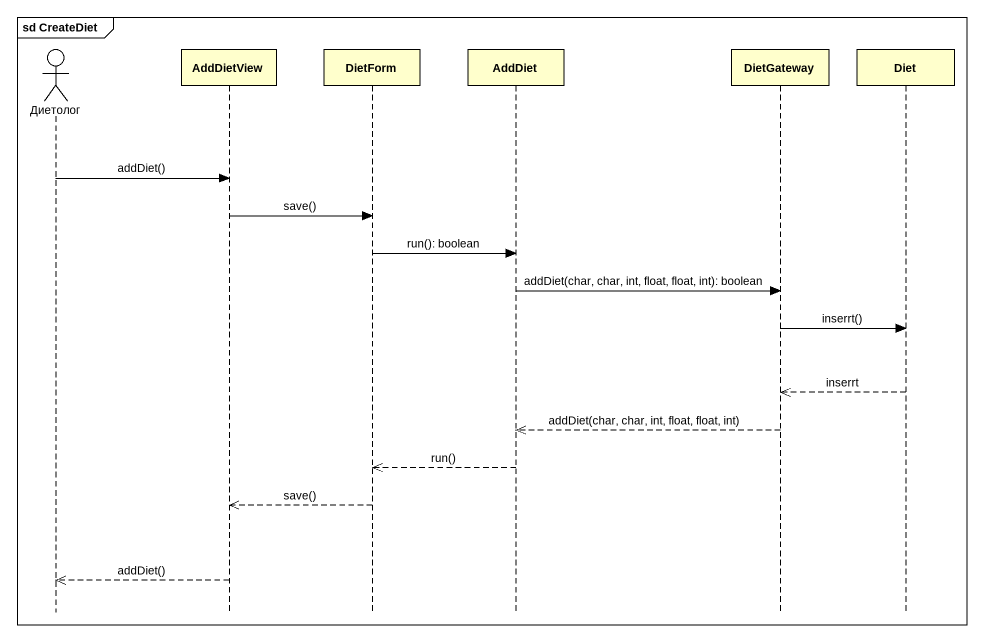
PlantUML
@startuml
mainframe sd CreateDiet
hide footbox
actor Диетолог
participant AddDietView
participant DietForm
participant AddDiet
participant DietGateway
participant Diet

Диетолог -> AddDietView : addDiet()
AddDietView -> DietForm : save()
DietForm -> AddDiet : run(): boolean
AddDiet -> DietGateway : addDiet(char, char, int, float, float, int): boolean
DietGateway -> Diet : inserrt()
Diet -->> DietGateway : inserrt
DietGateway -->> AddDiet : addDiet(char, char, int, float, float, int)
AddDiet -->> DietForm : run()
DietForm -->> AddDietView : save()
AddDietView -->> Диетолог : addDiet()
@enduml
